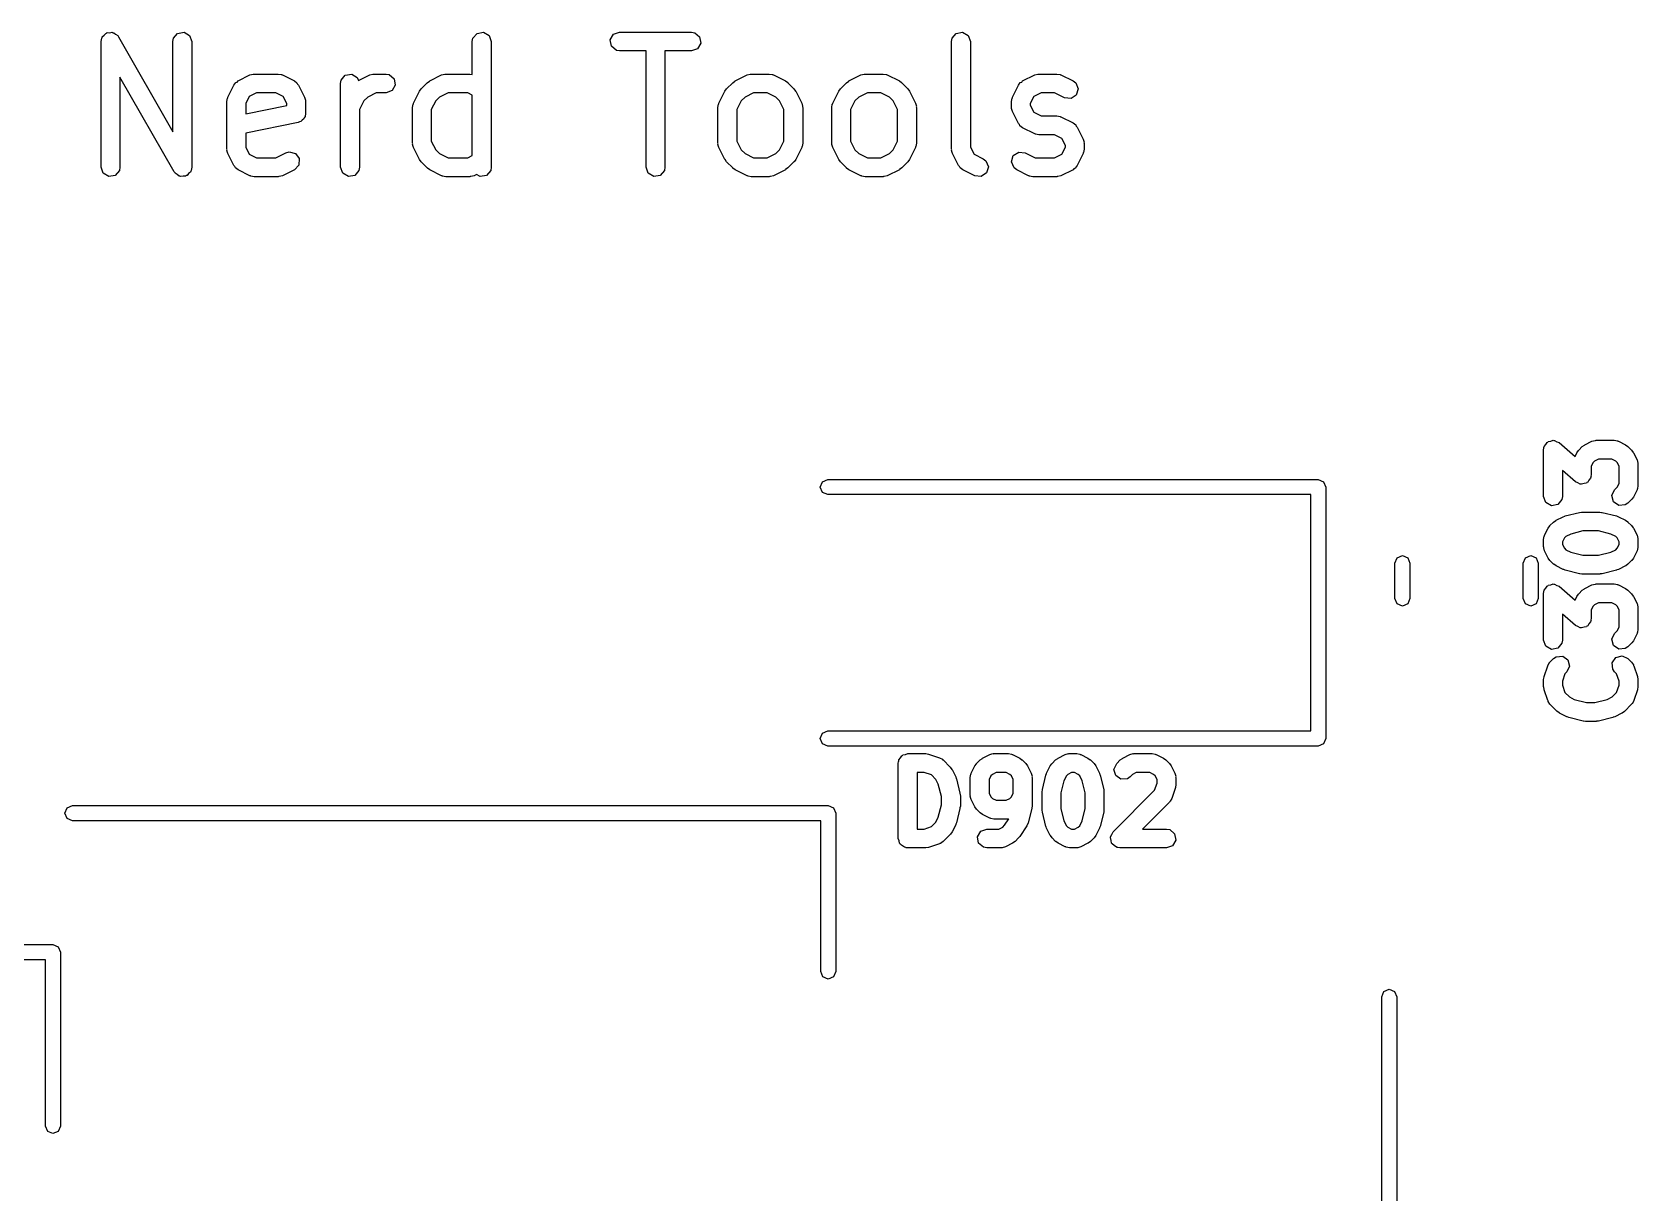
# Model space of a CAD drawing. Extents: x 93.8 to 150, y -109.9 to -90.1.
# Drawn here: x 113.69 to 126.46, y -99.61 to -90.38 of the extents above; entities that cross this region are included whole.
import ezdxf

# ---------------------------------------------------------------- set-up
doc = ezdxf.new("R2010")
doc.units = 0
doc.layers.add('BLACK', color=7, linetype='CONTINUOUS')

msp = doc.modelspace()

# ---------------------------------------------------------------- linework, layer by layer
at = {"layer": 'BLACK', "linetype": 'CONTINUOUS'}
for p, q in [((114.263, -90.4022), (114.276, -90.3874)), ((114.276, -90.3874), (114.282, -90.3862)), ((114.282, -90.3862), (114.288, -90.3818)), ((114.288, -90.3818), (114.307, -90.3819)), ((114.307, -90.3819), (114.326, -90.3785)), ((114.326, -90.3785), (114.332, -90.382)), ((114.332, -90.382), (114.339, -90.382)), ((114.339, -90.382), (114.354, -90.3945)), ((114.814, -90.4267), (114.847, -90.3874)), ((114.847, -90.3874), (114.898, -90.3785)), ((114.898, -90.3785), (114.942, -90.4042)), ((117.195, -90.4267), (117.228, -90.3874)), ((117.228, -90.3874), (117.278, -90.3785)), ((117.278, -90.3785), (117.323, -90.4042)), ((118.313, -90.3949), (118.361, -90.3774)), ((118.361, -90.3774), (118.932, -90.3774)), ((118.932, -90.3774), (118.958, -90.3819)), ((118.958, -90.3819), (118.997, -90.4149)), ((121.005, -90.4267), (121.037, -90.3874)), ((121.037, -90.3874), (121.088, -90.3785)), ((121.088, -90.3785), (121.132, -90.4042)), ((114.238, -90.4524), (114.243, -90.4267)), ((114.238, -91.4524), (114.238, -90.4524)), ((114.243, -90.4267), (114.247, -90.4214)), ((114.247, -90.4214), (114.248, -90.4146)), ((114.248, -90.4146), (114.263, -90.4022)), ((114.354, -90.3945), (114.371, -90.4042)), ((114.371, -90.4042), (114.373, -90.4107)), ((114.373, -90.4107), (114.378, -90.4152)), ((114.378, -90.4152), (114.81, -91.17)), ((114.81, -90.4524), (114.814, -90.4267)), ((114.81, -91.17), (114.81, -90.4524)), ((114.942, -90.4042), (114.96, -90.4524)), ((114.96, -90.4524), (114.96, -91.4524)), ((117.19, -90.4524), (117.195, -90.4267)), ((117.19, -90.7143), (117.19, -90.4524)), ((117.323, -90.4042), (117.34, -90.4524)), ((117.34, -90.4524), (117.34, -91.4524)), ((118.287, -90.4394), (118.313, -90.3949)), ((118.296, -90.4899), (118.287, -90.4394)), ((118.335, -90.5229), (118.296, -90.4899)), ((118.98, -90.5098), (118.932, -90.5274)), ((119.006, -90.4654), (118.98, -90.5098)), ((118.997, -90.4149), (119.006, -90.4654)), ((121, -90.4524), (121.005, -90.4267)), ((121, -91.3095), (121, -90.4524)), ((121.132, -90.4042), (121.15, -90.4524)), ((121.15, -90.4524), (121.15, -91.2918)), ((118.361, -90.5274), (118.335, -90.5229)), ((118.571, -90.5274), (118.361, -90.5274)), ((118.571, -91.4524), (118.571, -90.5274)), ((118.932, -90.5274), (118.721, -90.5274)), ((118.721, -90.5274), (118.721, -91.4524)), ((114.819, -91.4896), (114.388, -90.7348)), ((114.388, -90.7348), (114.388, -91.4524)), ((115.319, -90.7744), (115.327, -90.7663)), ((115.327, -90.7663), (115.422, -90.7186)), ((115.422, -90.7186), (115.447, -90.7112)), ((115.447, -90.7112), (115.452, -90.7122)), ((115.452, -90.7122), (115.456, -90.7107)), ((115.456, -90.7107), (115.646, -90.7107)), ((115.646, -90.7107), (115.672, -90.7152)), ((115.672, -90.7152), (115.676, -90.7181)), ((115.676, -90.7181), (115.68, -90.7186)), ((115.68, -90.7186), (115.775, -90.7663)), ((115.775, -90.7663), (115.796, -90.7818)), ((116.143, -90.7857), (116.147, -90.7601)), ((116.147, -90.7601), (116.18, -90.7208)), ((116.18, -90.7208), (116.231, -90.7119)), ((116.231, -90.7119), (116.275, -90.7375)), ((116.275, -90.7375), (116.285, -90.7636)), ((116.285, -90.7636), (116.375, -90.7186)), ((116.375, -90.7186), (116.4, -90.7112)), ((116.4, -90.7112), (116.404, -90.7122)), ((116.404, -90.7122), (116.408, -90.7107)), ((116.408, -90.7107), (116.504, -90.7107)), ((116.504, -90.7107), (116.529, -90.7152)), ((116.529, -90.7152), (116.569, -90.7482)), ((116.569, -90.7482), (116.577, -90.7987)), ((116.831, -90.7803), (116.85, -90.7674)), ((116.85, -90.7674), (116.851, -90.7663)), ((116.851, -90.7663), (116.946, -90.7186)), ((116.946, -90.7186), (116.971, -90.7112)), ((116.971, -90.7112), (116.976, -90.7122)), ((116.976, -90.7122), (116.98, -90.7107)), ((116.98, -90.7107), (117.17, -90.7107)), ((117.17, -90.7107), (117.19, -90.7143)), ((119.26, -90.7803), (119.278, -90.7674)), ((119.278, -90.7674), (119.28, -90.7663)), ((119.28, -90.7663), (119.375, -90.7186)), ((119.375, -90.7186), (119.4, -90.7112)), ((119.4, -90.7112), (119.404, -90.7122)), ((119.404, -90.7122), (119.408, -90.7107)), ((119.408, -90.7107), (119.551, -90.7107)), ((119.551, -90.7107), (119.577, -90.7152)), ((119.577, -90.7152), (119.58, -90.7181)), ((119.58, -90.7181), (119.585, -90.7186)), ((119.585, -90.7186), (119.68, -90.7663)), ((119.68, -90.7663), (119.698, -90.7796)), ((120.165, -90.7803), (120.183, -90.7674)), ((120.183, -90.7674), (120.184, -90.7663)), ((120.184, -90.7663), (120.28, -90.7186)), ((120.28, -90.7186), (120.305, -90.7112)), ((120.305, -90.7112), (120.309, -90.7122)), ((120.309, -90.7122), (120.313, -90.7107)), ((120.313, -90.7107), (120.456, -90.7107)), ((120.456, -90.7107), (120.482, -90.7152)), ((120.482, -90.7152), (120.485, -90.7181)), ((120.485, -90.7181), (120.489, -90.7186)), ((120.489, -90.7186), (120.585, -90.7663)), ((120.585, -90.7663), (120.603, -90.7796)), ((121.558, -90.7744), (121.565, -90.7663)), ((121.565, -90.7663), (121.661, -90.7186)), ((121.661, -90.7186), (121.685, -90.7112)), ((121.685, -90.7112), (121.69, -90.7122)), ((121.69, -90.7122), (121.694, -90.7107)), ((121.694, -90.7107), (121.837, -90.7107)), ((121.837, -90.7107), (121.863, -90.7152)), ((121.863, -90.7152), (121.866, -90.7181)), ((121.866, -90.7181), (121.87, -90.7186)), ((121.87, -90.7186), (121.966, -90.7663)), ((121.966, -90.7663), (121.987, -90.7818)), ((115.243, -90.9029), (115.245, -90.8995)), ((115.245, -90.8995), (115.246, -90.895)), ((115.246, -90.895), (115.294, -90.7998)), ((115.294, -90.7998), (115.309, -90.7789)), ((115.309, -90.7789), (115.319, -90.7744)), ((115.417, -90.8892), (115.388, -90.9463)), ((115.474, -90.8607), (115.417, -90.8892)), ((115.629, -90.8607), (115.474, -90.8607)), ((115.686, -90.8892), (115.629, -90.8607)), ((115.714, -90.9463), (115.686, -90.8892)), ((115.796, -90.7818), (115.801, -90.7921)), ((115.801, -90.7921), (115.809, -90.7998)), ((115.809, -90.7998), (115.856, -90.895)), ((115.856, -90.895), (115.864, -90.92)), ((116.143, -91.4524), (116.143, -90.7857)), ((116.358, -90.895), (116.327, -90.9254)), ((116.426, -90.8607), (116.358, -90.895)), ((116.504, -90.8607), (116.426, -90.8607)), ((116.552, -90.8432), (116.504, -90.8607)), ((116.577, -90.7987), (116.552, -90.8432)), ((116.722, -90.9426), (116.77, -90.8474)), ((116.77, -90.8474), (116.783, -90.8294)), ((116.783, -90.8294), (116.784, -90.8279)), ((116.784, -90.8279), (116.831, -90.7803)), ((116.929, -90.895), (116.899, -90.9254)), ((116.997, -90.8607), (116.929, -90.895)), ((117.153, -90.8607), (116.997, -90.8607)), ((117.19, -90.8797), (117.153, -90.8607)), ((117.19, -91.3584), (117.19, -90.8797)), ((119.151, -90.9426), (119.198, -90.8474)), ((119.198, -90.8474), (119.212, -90.8294)), ((119.212, -90.8279), (119.26, -90.7803)), ((119.212, -90.8294), (119.212, -90.8279)), ((119.358, -90.895), (119.327, -90.9254)), ((119.426, -90.8607), (119.358, -90.895)), ((119.533, -90.8607), (119.426, -90.8607)), ((119.602, -90.895), (119.533, -90.8607)), ((119.632, -90.9254), (119.602, -90.895)), ((119.698, -90.7796), (119.699, -90.7803)), ((119.699, -90.7803), (119.747, -90.8279)), ((119.747, -90.8279), (119.76, -90.8463)), ((119.76, -90.8463), (119.761, -90.8474)), ((119.761, -90.8474), (119.809, -90.9426)), ((120.056, -90.9426), (120.103, -90.8474)), ((120.103, -90.8474), (120.117, -90.8294)), ((120.117, -90.8279), (120.165, -90.7803)), ((120.117, -90.8294), (120.117, -90.8279)), ((120.262, -90.895), (120.232, -90.9254)), ((120.331, -90.8607), (120.262, -90.895)), ((120.438, -90.8607), (120.331, -90.8607)), ((120.507, -90.895), (120.438, -90.8607)), ((120.537, -90.9254), (120.507, -90.895)), ((120.603, -90.7796), (120.604, -90.7803)), ((120.604, -90.7803), (120.652, -90.8279)), ((120.652, -90.8279), (120.665, -90.8463)), ((120.665, -90.8463), (120.666, -90.8474)), ((120.666, -90.8474), (120.714, -90.9426)), ((121.481, -90.9029), (121.484, -90.8995)), ((121.484, -90.895), (121.532, -90.7998)), ((121.484, -90.8995), (121.484, -90.895)), ((121.532, -90.7998), (121.547, -90.7789)), ((121.547, -90.7789), (121.558, -90.7744)), ((121.655, -90.8892), (121.626, -90.9463)), ((121.712, -90.8607), (121.655, -90.8892)), ((121.819, -90.8607), (121.712, -90.8607)), ((121.899, -90.9004), (121.819, -90.8607)), ((121.95, -90.9063), (121.899, -90.9004)), ((121.992, -90.878), (121.95, -90.9063)), ((121.987, -90.7818), (122.007, -90.8288)), ((122.007, -90.8288), (121.992, -90.878)), ((115.238, -90.9286), (115.243, -90.9029)), ((115.238, -91.3095), (115.238, -90.9286)), ((115.388, -90.9463), (115.388, -91.0276)), ((115.388, -91.0276), (115.714, -90.9623)), ((115.714, -90.9623), (115.714, -90.9463)), ((115.864, -91.0238), (115.86, -91.0495)), ((115.864, -90.92), (115.863, -90.9244)), ((115.863, -90.9244), (115.864, -90.9286)), ((115.864, -90.9286), (115.864, -91.0238)), ((116.327, -90.9254), (116.293, -90.9939)), ((116.293, -90.9939), (116.293, -91.4524)), ((116.714, -90.9762), (116.719, -90.9505)), ((116.714, -91.2619), (116.714, -90.9762)), ((116.719, -90.9505), (116.722, -90.9471)), ((116.722, -90.9471), (116.722, -90.9426)), ((116.899, -90.9254), (116.864, -90.9939)), ((116.864, -90.9939), (116.864, -91.2442)), ((119.143, -90.9762), (119.147, -90.9505)), ((119.143, -91.2619), (119.143, -90.9762)), ((119.147, -90.9505), (119.15, -90.9471)), ((119.15, -90.9471), (119.151, -90.9426)), ((119.327, -90.9254), (119.293, -90.9939)), ((119.293, -90.9939), (119.293, -91.2442)), ((119.667, -90.9939), (119.632, -90.9254)), ((119.667, -91.2442), (119.667, -90.9939)), ((119.809, -90.9426), (119.816, -90.9676)), ((119.816, -90.9676), (119.815, -90.972)), ((119.815, -90.972), (119.817, -90.9762)), ((119.817, -90.9762), (119.817, -91.2619)), ((120.048, -90.9762), (120.052, -90.9505)), ((120.048, -91.2619), (120.048, -90.9762)), ((120.052, -90.9505), (120.055, -90.9471)), ((120.055, -90.9471), (120.056, -90.9426)), ((120.232, -90.9254), (120.198, -90.9939)), ((120.198, -90.9939), (120.198, -91.2442)), ((120.571, -90.9939), (120.537, -90.9254)), ((120.571, -91.2442), (120.571, -90.9939)), ((120.714, -90.9426), (120.721, -90.9676)), ((120.721, -90.9676), (120.72, -90.972)), ((120.72, -90.972), (120.721, -90.9762)), ((120.721, -90.9762), (120.721, -91.2619)), ((121.476, -90.9286), (121.481, -90.9029)), ((121.476, -90.9762), (121.476, -90.9286)), ((121.478, -90.9804), (121.476, -90.9762)), ((121.477, -90.9848), (121.478, -90.9804)), ((121.484, -91.0097), (121.477, -90.9848)), ((121.532, -91.105), (121.484, -91.0097)), ((121.626, -90.9463), (121.626, -90.9585)), ((121.626, -90.9585), (121.655, -91.0155)), ((121.655, -91.0155), (121.712, -91.044)), ((115.804, -91.0974), (115.388, -91.1805)), ((115.815, -91.0909), (115.804, -91.0974)), ((115.827, -91.0888), (115.815, -91.0909)), ((115.836, -91.078), (115.827, -91.0888)), ((115.848, -91.0707), (115.836, -91.078)), ((115.852, -91.059), (115.848, -91.0707)), ((115.86, -91.0495), (115.852, -91.059)), ((121.54, -91.1127), (121.532, -91.105)), ((121.544, -91.123), (121.54, -91.1127)), ((121.565, -91.1385), (121.544, -91.123)), ((121.661, -91.1861), (121.565, -91.1385)), ((121.712, -91.044), (121.837, -91.044)), ((121.837, -91.044), (121.863, -91.0486)), ((121.863, -91.0486), (121.866, -91.0515)), ((121.866, -91.0515), (121.87, -91.052)), ((121.87, -91.052), (121.966, -91.0996)), ((121.966, -91.0996), (121.987, -91.1151)), ((121.987, -91.1151), (121.991, -91.1254)), ((121.991, -91.1254), (121.999, -91.1331)), ((121.999, -91.1331), (122.047, -91.2284)), ((115.388, -91.1805), (115.388, -91.2918)), ((116.716, -91.2661), (116.714, -91.2619)), ((116.715, -91.2705), (116.716, -91.2661)), ((116.722, -91.2954), (116.715, -91.2705)), ((116.864, -91.2442), (116.899, -91.3127)), ((119.144, -91.2661), (119.143, -91.2619)), ((119.143, -91.2705), (119.144, -91.2661)), ((119.151, -91.2954), (119.143, -91.2705)), ((119.293, -91.2442), (119.327, -91.3127)), ((119.632, -91.3127), (119.667, -91.2442)), ((119.817, -91.2619), (119.812, -91.2876)), ((120.049, -91.2661), (120.048, -91.2619)), ((120.048, -91.2705), (120.049, -91.2661)), ((120.056, -91.2954), (120.048, -91.2705)), ((120.198, -91.2442), (120.232, -91.3127)), ((120.537, -91.3127), (120.571, -91.2442)), ((120.721, -91.2619), (120.717, -91.2876)), ((121.665, -91.1866), (121.661, -91.1861)), ((121.668, -91.1895), (121.665, -91.1866)), ((121.694, -91.194), (121.668, -91.1895)), ((121.819, -91.194), (121.694, -91.194)), ((121.876, -91.2226), (121.819, -91.194)), ((121.905, -91.2796), (121.876, -91.2226)), ((121.905, -91.2918), (121.905, -91.2796)), ((122.047, -91.2284), (122.054, -91.2533)), ((122.054, -91.2533), (122.053, -91.2577)), ((122.053, -91.2577), (122.055, -91.2619)), ((122.055, -91.2619), (122.055, -91.3095)), ((115.24, -91.3137), (115.238, -91.3095)), ((115.239, -91.3181), (115.24, -91.3137)), ((115.246, -91.3431), (115.239, -91.3181)), ((115.294, -91.4383), (115.246, -91.3431)), ((115.388, -91.2918), (115.417, -91.3489)), ((115.417, -91.3489), (115.474, -91.3774)), ((115.474, -91.3774), (115.629, -91.3774)), ((115.629, -91.3774), (115.708, -91.3377)), ((115.708, -91.3377), (115.733, -91.3303)), ((115.733, -91.3303), (115.783, -91.3422)), ((115.783, -91.3422), (115.814, -91.3834)), ((115.814, -91.3834), (115.81, -91.4346)), ((116.77, -91.3907), (116.722, -91.2954)), ((116.771, -91.3918), (116.77, -91.3907)), ((116.784, -91.4102), (116.771, -91.3918)), ((116.831, -91.4578), (116.784, -91.4102)), ((116.899, -91.3127), (116.929, -91.3431)), ((116.929, -91.3431), (116.997, -91.3774)), ((116.997, -91.3774), (117.153, -91.3774)), ((117.153, -91.3774), (117.19, -91.3584)), ((119.198, -91.3907), (119.151, -91.2954)), ((119.2, -91.3918), (119.198, -91.3907)), ((119.212, -91.4102), (119.2, -91.3918)), ((119.26, -91.4578), (119.212, -91.4102)), ((119.327, -91.3127), (119.358, -91.3431)), ((119.358, -91.3431), (119.426, -91.3774)), ((119.426, -91.3774), (119.533, -91.3774)), ((119.533, -91.3774), (119.602, -91.3431)), ((119.602, -91.3431), (119.632, -91.3127)), ((119.747, -91.4102), (119.699, -91.4578)), ((119.748, -91.4087), (119.747, -91.4102)), ((119.761, -91.3907), (119.748, -91.4087)), ((119.809, -91.2954), (119.761, -91.3907)), ((119.812, -91.2876), (119.809, -91.291)), ((119.809, -91.291), (119.809, -91.2954)), ((120.103, -91.3907), (120.056, -91.2954)), ((120.104, -91.3918), (120.103, -91.3907)), ((120.117, -91.4102), (120.104, -91.3918)), ((120.165, -91.4578), (120.117, -91.4102)), ((120.232, -91.3127), (120.262, -91.3431)), ((120.262, -91.3431), (120.331, -91.3774)), ((120.331, -91.3774), (120.438, -91.3774)), ((120.438, -91.3774), (120.507, -91.3431)), ((120.507, -91.3431), (120.537, -91.3127)), ((120.652, -91.4102), (120.604, -91.4578)), ((120.653, -91.4087), (120.652, -91.4102)), ((120.666, -91.3907), (120.653, -91.4087)), ((120.714, -91.2954), (120.666, -91.3907)), ((120.717, -91.2876), (120.714, -91.291)), ((120.714, -91.291), (120.714, -91.2954)), ((121.002, -91.3137), (121, -91.3095)), ((121, -91.3181), (121.002, -91.3137)), ((121.008, -91.3431), (121, -91.3181)), ((121.056, -91.4383), (121.008, -91.3431)), ((121.15, -91.2918), (121.179, -91.3489)), ((121.179, -91.3489), (121.251, -91.3853)), ((121.251, -91.3853), (121.272, -91.4008)), ((121.272, -91.4008), (121.293, -91.4479)), ((121.476, -91.4093), (121.491, -91.3601)), ((121.497, -91.4563), (121.476, -91.4093)), ((121.491, -91.3601), (121.534, -91.3318)), ((121.534, -91.3318), (121.585, -91.3377)), ((121.585, -91.3377), (121.664, -91.3774)), ((121.664, -91.3774), (121.819, -91.3774)), ((121.819, -91.3774), (121.876, -91.3489)), ((121.876, -91.3489), (121.905, -91.2918)), ((122.047, -91.3431), (121.999, -91.4383)), ((122.05, -91.3352), (122.047, -91.3386)), ((122.047, -91.3386), (122.047, -91.3431)), ((122.055, -91.3095), (122.05, -91.3352)), ((114.256, -91.5006), (114.238, -91.4524)), ((114.3, -91.5262), (114.256, -91.5006)), ((114.351, -91.5173), (114.3, -91.5262)), ((114.384, -91.478), (114.351, -91.5173)), ((114.388, -91.4524), (114.384, -91.478)), ((114.825, -91.4941), (114.819, -91.4896)), ((114.827, -91.5006), (114.825, -91.4941)), ((114.844, -91.5103), (114.827, -91.5006)), ((114.859, -91.5227), (114.844, -91.5103)), ((114.865, -91.5228), (114.859, -91.5227)), ((114.871, -91.5262), (114.865, -91.5228)), ((114.891, -91.5229), (114.871, -91.5262)), ((114.91, -91.523), (114.891, -91.5229)), ((114.915, -91.5185), (114.91, -91.523)), ((114.922, -91.5173), (114.915, -91.5185)), ((114.934, -91.5025), (114.922, -91.5173)), ((114.949, -91.4902), (114.934, -91.5025)), ((114.951, -91.4833), (114.949, -91.4902)), ((114.955, -91.478), (114.951, -91.4833)), ((114.96, -91.4524), (114.955, -91.478)), ((115.302, -91.446), (115.294, -91.4383)), ((115.306, -91.4563), (115.302, -91.446)), ((115.327, -91.4718), (115.306, -91.4563)), ((115.422, -91.5195), (115.327, -91.4718)), ((115.427, -91.52), (115.422, -91.5195)), ((115.43, -91.5229), (115.427, -91.52)), ((115.456, -91.5274), (115.43, -91.5229)), ((115.646, -91.5274), (115.456, -91.5274)), ((115.651, -91.5258), (115.646, -91.5274)), ((115.655, -91.5269), (115.651, -91.5258)), ((115.68, -91.5195), (115.655, -91.5269)), ((115.775, -91.4718), (115.68, -91.5195)), ((115.81, -91.4346), (115.775, -91.4718)), ((116.16, -91.5006), (116.143, -91.4524)), ((116.205, -91.5262), (116.16, -91.5006)), ((116.255, -91.5173), (116.205, -91.5262)), ((116.288, -91.478), (116.255, -91.5173)), ((116.293, -91.4524), (116.288, -91.478)), ((116.833, -91.4585), (116.831, -91.4578)), ((116.851, -91.4718), (116.833, -91.4585)), ((116.946, -91.5195), (116.851, -91.4718)), ((116.951, -91.52), (116.946, -91.5195)), ((116.954, -91.5229), (116.951, -91.52)), ((116.98, -91.5274), (116.954, -91.5229)), ((117.17, -91.5274), (116.98, -91.5274)), ((117.174, -91.5258), (117.17, -91.5274)), ((117.179, -91.5269), (117.174, -91.5258)), ((117.204, -91.5195), (117.179, -91.5269)), ((117.224, -91.5096), (117.204, -91.5195)), ((117.252, -91.5262), (117.224, -91.5096)), ((117.303, -91.5173), (117.252, -91.5262)), ((117.336, -91.478), (117.303, -91.5173)), ((117.34, -91.4524), (117.336, -91.478)), ((118.589, -91.5006), (118.571, -91.4524)), ((118.633, -91.5262), (118.589, -91.5006)), ((118.684, -91.5173), (118.633, -91.5262)), ((118.717, -91.478), (118.684, -91.5173)), ((118.721, -91.4524), (118.717, -91.478)), ((119.262, -91.4585), (119.26, -91.4578)), ((119.28, -91.4718), (119.262, -91.4585)), ((119.375, -91.5195), (119.28, -91.4718)), ((119.379, -91.52), (119.375, -91.5195)), ((119.383, -91.5229), (119.379, -91.52)), ((119.408, -91.5274), (119.383, -91.5229)), ((119.551, -91.5274), (119.408, -91.5274)), ((119.555, -91.5258), (119.551, -91.5274)), ((119.56, -91.5269), (119.555, -91.5258)), ((119.585, -91.5195), (119.56, -91.5269)), ((119.68, -91.4718), (119.585, -91.5195)), ((119.681, -91.4707), (119.68, -91.4718)), ((119.699, -91.4578), (119.681, -91.4707)), ((120.166, -91.4585), (120.165, -91.4578)), ((120.184, -91.4718), (120.166, -91.4585)), ((120.28, -91.5195), (120.184, -91.4718)), ((120.284, -91.52), (120.28, -91.5195)), ((120.287, -91.5229), (120.284, -91.52)), ((120.313, -91.5274), (120.287, -91.5229)), ((120.456, -91.5274), (120.313, -91.5274)), ((120.46, -91.5258), (120.456, -91.5274)), ((120.465, -91.5269), (120.46, -91.5258)), ((120.489, -91.5195), (120.465, -91.5269)), ((120.585, -91.4718), (120.489, -91.5195)), ((120.586, -91.4707), (120.585, -91.4718)), ((120.604, -91.4578), (120.586, -91.4707)), ((121.064, -91.446), (121.056, -91.4383)), ((121.068, -91.4563), (121.064, -91.446)), ((121.089, -91.4718), (121.068, -91.4563)), ((121.184, -91.5195), (121.089, -91.4718)), ((121.235, -91.5253), (121.184, -91.5195)), ((121.278, -91.4971), (121.235, -91.5253)), ((121.293, -91.4479), (121.278, -91.4971)), ((121.518, -91.4718), (121.497, -91.4563)), ((121.613, -91.5195), (121.518, -91.4718)), ((121.617, -91.52), (121.613, -91.5195)), ((121.621, -91.5229), (121.617, -91.52)), ((121.646, -91.5274), (121.621, -91.5229)), ((121.837, -91.5274), (121.646, -91.5274)), ((121.841, -91.5258), (121.837, -91.5274)), ((121.845, -91.5269), (121.841, -91.5258)), ((121.87, -91.5195), (121.845, -91.5269)), ((121.966, -91.4718), (121.87, -91.5195)), ((121.973, -91.4637), (121.966, -91.4718)), ((121.984, -91.4592), (121.973, -91.4637)), ((121.999, -91.4383), (121.984, -91.4592)), ((125.707, -93.6991), (125.709, -93.688)), ((125.707, -94.0706), (125.707, -93.6991)), ((125.709, -93.6846), (125.71, -93.6819)), ((125.709, -93.688), (125.709, -93.6846)), ((125.71, -93.6819), (125.712, -93.6735)), ((125.712, -93.6735), (125.725, -93.658)), ((125.725, -93.658), (125.735, -93.6407)), ((125.735, -93.6407), (125.741, -93.6388)), ((125.741, -93.6388), (125.745, -93.6342)), ((125.745, -93.6342), (125.765, -93.6307)), ((125.765, -93.6307), (125.784, -93.6242)), ((125.784, -93.6242), (125.79, -93.6263)), ((125.79, -93.6263), (125.795, -93.6253)), ((125.795, -93.6253), (125.813, -93.6354)), ((125.813, -93.6354), (125.832, -93.6427)), ((125.832, -93.6427), (125.958, -93.7527)), ((125.972, -93.7227), (125.986, -93.7047)), ((125.986, -93.7047), (125.987, -93.7033)), ((125.987, -93.7033), (126.015, -93.6747)), ((126.015, -93.6747), (126.033, -93.6618)), ((126.033, -93.6618), (126.035, -93.6606)), ((126.035, -93.6606), (126.092, -93.6321)), ((126.092, -93.6321), (126.117, -93.6246)), ((126.117, -93.6246), (126.121, -93.6257)), ((126.121, -93.6257), (126.125, -93.6241)), ((126.125, -93.6241), (126.268, -93.6241)), ((126.268, -93.6241), (126.294, -93.6287)), ((126.294, -93.6287), (126.297, -93.6315)), ((126.297, -93.6315), (126.302, -93.6321)), ((126.302, -93.6321), (126.359, -93.6606)), ((126.359, -93.6606), (126.377, -93.674)), ((126.377, -93.674), (126.378, -93.6747)), ((126.378, -93.6747), (126.407, -93.7033)), ((126.407, -93.7033), (126.42, -93.7216)), ((125.958, -93.7527), (125.972, -93.7227)), ((126.101, -93.8007), (126.086, -93.8311)), ((126.086, -93.8311), (126.086, -93.8991)), ((126.113, -93.7894), (126.101, -93.8007)), ((126.143, -93.7741), (126.113, -93.7894)), ((126.25, -93.7741), (126.143, -93.7741)), ((126.281, -93.7894), (126.25, -93.7741)), ((126.292, -93.8007), (126.281, -93.7894)), ((126.307, -93.8311), (126.292, -93.8007)), ((126.307, -93.9672), (126.307, -93.8311)), ((126.42, -93.7216), (126.421, -93.7227)), ((126.421, -93.7227), (126.45, -93.7799)), ((126.45, -93.7799), (126.457, -93.8049)), ((126.457, -93.8049), (126.456, -93.8092)), ((126.456, -93.8092), (126.457, -93.8134)), ((126.457, -93.8134), (126.457, -93.9849)), ((119.956, -93.996), (119.974, -93.9536)), ((119.974, -93.9536), (120.016, -93.936)), ((120.016, -93.936), (123.916, -93.936)), ((123.916, -93.936), (123.958, -93.9536)), ((123.958, -93.9536), (123.976, -93.996)), ((125.962, -93.9556), (125.857, -93.8644)), ((125.857, -93.8644), (125.857, -94.0706)), ((125.98, -93.9629), (125.962, -93.9556)), ((125.998, -93.973), (125.98, -93.9629)), ((126.048, -93.9641), (126.029, -93.9676)), ((126.052, -93.9595), (126.048, -93.9641)), ((126.058, -93.9576), (126.052, -93.9595)), ((126.068, -93.9403), (126.058, -93.9576)), ((126.081, -93.9248), (126.068, -93.9403)), ((126.083, -93.9164), (126.081, -93.9248)), ((126.085, -93.9137), (126.083, -93.9164)), ((126.086, -93.8991), (126.084, -93.9102)), ((126.084, -93.9102), (126.085, -93.9137)), ((119.974, -94.0384), (119.956, -93.996)), ((120.016, -94.056), (119.974, -94.0384)), ((123.856, -94.056), (120.016, -94.056)), ((123.856, -95.936), (123.856, -94.056)), ((123.976, -93.996), (123.976, -95.996)), ((125.725, -94.1188), (125.707, -94.0706)), ((125.857, -94.0706), (125.853, -94.0962)), ((126.004, -93.972), (125.998, -93.973)), ((126.009, -93.9741), (126.004, -93.972)), ((126.029, -93.9676), (126.009, -93.9741)), ((126.251, -94.064), (126.272, -94.0175)), ((126.264, -94.1136), (126.251, -94.064)), ((126.272, -94.0175), (126.292, -93.9976)), ((126.292, -93.9976), (126.307, -93.9672)), ((126.421, -94.0755), (126.408, -94.0936)), ((126.45, -94.0184), (126.421, -94.0755)), ((126.453, -94.0105), (126.45, -94.0139)), ((126.45, -94.0139), (126.45, -94.0184)), ((126.457, -93.9849), (126.453, -94.0105)), ((125.769, -94.1444), (125.725, -94.1188)), ((125.82, -94.1355), (125.769, -94.1444)), ((125.853, -94.0962), (125.82, -94.1355)), ((125.879, -94.2264), (125.993, -94.1978)), ((125.993, -94.1978), (126.008, -94.1968)), ((126.008, -94.1968), (126.011, -94.1956)), ((126.011, -94.1956), (126.154, -94.1956)), ((126.154, -94.1956), (126.169, -94.1982)), ((126.169, -94.1982), (126.172, -94.1978)), ((126.172, -94.1978), (126.286, -94.2264)), ((126.306, -94.143), (126.264, -94.1136)), ((126.357, -94.1385), (126.306, -94.143)), ((126.378, -94.1236), (126.357, -94.1385)), ((126.407, -94.095), (126.378, -94.1236)), ((126.408, -94.0936), (126.407, -94.095)), ((125.715, -94.3799), (125.744, -94.3227)), ((125.744, -94.3227), (125.757, -94.3047)), ((125.757, -94.3047), (125.758, -94.3033)), ((125.758, -94.3033), (125.787, -94.2747)), ((125.787, -94.2747), (125.805, -94.2618)), ((125.805, -94.2618), (125.806, -94.2606)), ((125.806, -94.2606), (125.863, -94.2321)), ((125.863, -94.2321), (125.876, -94.2284)), ((125.876, -94.2284), (125.879, -94.2264)), ((126.02, -94.3456), (125.923, -94.3699)), ((126.145, -94.3456), (126.02, -94.3456)), ((126.242, -94.3699), (126.145, -94.3456)), ((126.286, -94.2264), (126.298, -94.2317)), ((126.298, -94.2317), (126.302, -94.2321)), ((126.302, -94.2321), (126.359, -94.2606)), ((126.359, -94.2606), (126.377, -94.274)), ((126.377, -94.274), (126.378, -94.2747)), ((126.378, -94.2747), (126.407, -94.3033)), ((126.407, -94.3033), (126.42, -94.3216)), ((126.42, -94.3216), (126.421, -94.3227)), ((126.421, -94.3227), (126.45, -94.3799)), ((125.707, -94.4134), (125.712, -94.3878)), ((125.707, -94.4706), (125.707, -94.4134)), ((125.709, -94.4748), (125.707, -94.4706)), ((125.708, -94.4791), (125.709, -94.4748)), ((125.712, -94.3878), (125.715, -94.3843)), ((125.715, -94.3843), (125.715, -94.3799)), ((125.873, -94.4007), (125.857, -94.4311)), ((125.857, -94.4311), (125.857, -94.4529)), ((125.857, -94.4529), (125.873, -94.4833)), ((125.884, -94.3894), (125.873, -94.4007)), ((125.923, -94.3699), (125.884, -94.3894)), ((126.281, -94.3894), (126.242, -94.3699)), ((126.292, -94.4007), (126.281, -94.3894)), ((126.307, -94.4311), (126.292, -94.4007)), ((126.292, -94.4833), (126.307, -94.4529)), ((126.307, -94.4529), (126.307, -94.4311)), ((126.45, -94.3799), (126.457, -94.4049)), ((126.457, -94.4706), (126.453, -94.4962)), ((126.457, -94.4049), (126.456, -94.4092)), ((126.456, -94.4092), (126.457, -94.4134)), ((126.457, -94.4134), (126.457, -94.4706)), ((124.525, -94.6014), (124.543, -94.559)), ((124.525, -94.8826), (124.525, -94.6014)), ((124.543, -94.559), (124.585, -94.5414)), ((124.585, -94.5414), (124.627, -94.559)), ((124.627, -94.559), (124.645, -94.6014)), ((124.645, -94.6014), (124.645, -94.8826)), ((125.545, -94.6014), (125.563, -94.559)), ((125.545, -94.8826), (125.545, -94.6014)), ((125.563, -94.559), (125.605, -94.5414)), ((125.605, -94.5414), (125.647, -94.559)), ((125.647, -94.559), (125.665, -94.6014)), ((125.665, -94.6014), (125.665, -94.8826)), ((125.715, -94.5041), (125.708, -94.4791)), ((125.744, -94.5613), (125.715, -94.5041)), ((125.745, -94.5624), (125.744, -94.5613)), ((125.758, -94.5807), (125.745, -94.5624)), ((125.787, -94.6093), (125.758, -94.5807)), ((125.873, -94.4833), (125.884, -94.4946)), ((125.884, -94.4946), (125.923, -94.5141)), ((125.923, -94.5141), (126.02, -94.5384)), ((126.02, -94.5384), (126.145, -94.5384)), ((126.145, -94.5384), (126.242, -94.5141)), ((126.242, -94.5141), (126.281, -94.4946)), ((126.281, -94.4946), (126.292, -94.4833)), ((126.407, -94.5807), (126.378, -94.6093)), ((126.408, -94.5793), (126.407, -94.5807)), ((126.421, -94.5613), (126.408, -94.5793)), ((126.45, -94.5041), (126.421, -94.5613)), ((126.453, -94.4962), (126.45, -94.4997)), ((126.45, -94.4997), (126.45, -94.5041)), ((125.788, -94.61), (125.787, -94.6093)), ((125.806, -94.6234), (125.788, -94.61)), ((125.863, -94.6519), (125.806, -94.6234)), ((125.867, -94.6523), (125.863, -94.6519)), ((125.879, -94.6576), (125.867, -94.6523)), ((125.993, -94.6862), (125.879, -94.6576)), ((125.996, -94.6858), (125.993, -94.6862)), ((126.011, -94.6884), (125.996, -94.6858)), ((126.154, -94.6884), (126.011, -94.6884)), ((126.157, -94.6872), (126.154, -94.6884)), ((126.172, -94.6862), (126.157, -94.6872)), ((126.286, -94.6576), (126.172, -94.6862)), ((126.289, -94.6556), (126.286, -94.6576)), ((126.302, -94.6519), (126.289, -94.6556)), ((126.359, -94.6234), (126.302, -94.6519)), ((126.36, -94.6222), (126.359, -94.6234)), ((126.378, -94.6093), (126.36, -94.6222)), ((125.707, -94.842), (125.709, -94.8309)), ((125.707, -95.2134), (125.707, -94.842)), ((125.709, -94.8275), (125.71, -94.8248)), ((125.709, -94.8309), (125.709, -94.8275)), ((125.71, -94.8248), (125.712, -94.8163)), ((125.712, -94.8163), (125.725, -94.8009)), ((125.725, -94.8009), (125.735, -94.7836)), ((125.735, -94.7836), (125.741, -94.7816)), ((125.741, -94.7816), (125.745, -94.777)), ((125.745, -94.777), (125.765, -94.7735)), ((125.765, -94.7735), (125.784, -94.767)), ((125.784, -94.767), (125.79, -94.7692)), ((125.79, -94.7692), (125.795, -94.7681)), ((125.795, -94.7681), (125.813, -94.7782)), ((125.813, -94.7782), (125.832, -94.7856)), ((125.832, -94.7856), (125.958, -94.8955)), ((125.972, -94.8656), (125.986, -94.8476)), ((125.986, -94.8476), (125.987, -94.8461)), ((125.987, -94.8461), (126.015, -94.8175)), ((126.015, -94.8175), (126.033, -94.8047)), ((126.033, -94.8047), (126.035, -94.8035)), ((126.035, -94.8035), (126.092, -94.7749)), ((126.092, -94.7749), (126.117, -94.7675)), ((126.117, -94.7675), (126.121, -94.7685)), ((126.121, -94.7685), (126.125, -94.767)), ((126.125, -94.767), (126.268, -94.767)), ((126.268, -94.767), (126.294, -94.7715)), ((126.294, -94.7715), (126.297, -94.7744)), ((126.297, -94.7744), (126.302, -94.7749)), ((126.302, -94.7749), (126.359, -94.8035)), ((126.359, -94.8035), (126.377, -94.8168)), ((126.377, -94.8168), (126.378, -94.8175)), ((126.378, -94.8175), (126.407, -94.8461)), ((126.407, -94.8461), (126.42, -94.8645)), ((124.543, -94.925), (124.525, -94.8826)), ((124.585, -94.9426), (124.543, -94.925)), ((124.627, -94.925), (124.585, -94.9426)), ((124.645, -94.8826), (124.627, -94.925)), ((125.563, -94.925), (125.545, -94.8826)), ((125.605, -94.9426), (125.563, -94.925)), ((125.647, -94.925), (125.605, -94.9426)), ((125.665, -94.8826), (125.647, -94.925)), ((125.958, -94.8955), (125.972, -94.8656)), ((126.101, -94.9436), (126.086, -94.974)), ((126.086, -94.974), (126.086, -95.042)), ((126.113, -94.9322), (126.101, -94.9436)), ((126.143, -94.917), (126.113, -94.9322)), ((126.25, -94.917), (126.143, -94.917)), ((126.281, -94.9322), (126.25, -94.917)), ((126.292, -94.9436), (126.281, -94.9322)), ((126.307, -94.974), (126.292, -94.9436)), ((126.307, -95.11), (126.307, -94.974)), ((126.42, -94.8645), (126.421, -94.8656)), ((126.421, -94.8656), (126.45, -94.9227)), ((126.45, -94.9227), (126.457, -94.9477)), ((126.457, -94.9477), (126.456, -94.9521)), ((126.456, -94.9521), (126.457, -94.9563)), ((126.457, -94.9563), (126.457, -95.1277)), ((125.962, -95.0984), (125.857, -95.0073)), ((125.857, -95.0073), (125.857, -95.2134)), ((125.98, -95.1058), (125.962, -95.0984)), ((125.998, -95.1159), (125.98, -95.1058)), ((126.029, -95.1105), (126.009, -95.117)), ((126.048, -95.107), (126.029, -95.1105)), ((126.052, -95.1024), (126.048, -95.107)), ((126.058, -95.1004), (126.052, -95.1024)), ((126.068, -95.0831), (126.058, -95.1004)), ((126.081, -95.0677), (126.068, -95.0831)), ((126.083, -95.0592), (126.081, -95.0677)), ((126.085, -95.0566), (126.083, -95.0592)), ((126.086, -95.042), (126.084, -95.0531)), ((126.084, -95.0531), (126.085, -95.0566)), ((126.292, -95.1404), (126.307, -95.11)), ((125.725, -95.2616), (125.707, -95.2134)), ((125.853, -95.2391), (125.82, -95.2784)), ((125.857, -95.2134), (125.853, -95.2391)), ((126.004, -95.1148), (125.998, -95.1159)), ((126.009, -95.117), (126.004, -95.1148)), ((126.251, -95.2069), (126.272, -95.1604)), ((126.264, -95.2564), (126.251, -95.2069)), ((126.272, -95.1604), (126.292, -95.1404)), ((126.407, -95.2379), (126.378, -95.2665)), ((126.408, -95.2364), (126.407, -95.2379)), ((126.421, -95.2184), (126.408, -95.2364)), ((126.45, -95.1613), (126.421, -95.2184)), ((126.453, -95.1534), (126.45, -95.1568)), ((126.45, -95.1568), (126.45, -95.1613)), ((126.457, -95.1277), (126.453, -95.1534)), ((125.769, -95.2873), (125.725, -95.2616)), ((125.758, -95.389), (125.787, -95.3604)), ((125.82, -95.2784), (125.769, -95.2873)), ((125.787, -95.3604), (125.808, -95.3455)), ((125.808, -95.3455), (125.859, -95.341)), ((125.859, -95.341), (125.901, -95.3704)), ((126.253, -95.394), (126.282, -95.352)), ((126.306, -95.2859), (126.264, -95.2564)), ((126.282, -95.352), (126.332, -95.3387)), ((126.357, -95.2814), (126.306, -95.2859)), ((126.332, -95.3387), (126.378, -95.3604)), ((126.378, -95.2665), (126.357, -95.2814)), ((126.378, -95.3604), (126.407, -95.389)), ((125.711, -95.504), (125.74, -95.4183)), ((125.74, -95.4183), (125.752, -95.3954)), ((125.752, -95.3954), (125.756, -95.393)), ((125.756, -95.393), (125.758, -95.389)), ((125.877, -95.4825), (125.857, -95.5399)), ((125.893, -95.4665), (125.877, -95.4825)), ((125.914, -95.42), (125.893, -95.4665)), ((125.901, -95.3704), (125.914, -95.42)), ((126.257, -95.4451), (126.253, -95.394)), ((126.272, -95.4665), (126.257, -95.4451)), ((126.288, -95.4825), (126.272, -95.4665)), ((126.307, -95.5399), (126.288, -95.4825)), ((126.407, -95.389), (126.422, -95.4103)), ((126.422, -95.4103), (126.422, -95.4148)), ((126.422, -95.4148), (126.425, -95.4183)), ((126.425, -95.4183), (126.454, -95.504)), ((125.707, -95.5277), (125.711, -95.5056)), ((125.707, -95.5849), (125.707, -95.5277)), ((125.708, -95.5864), (125.707, -95.5849)), ((125.711, -95.6086), (125.708, -95.5864)), ((125.711, -95.5056), (125.711, -95.504)), ((125.74, -95.6943), (125.711, -95.6086)), ((125.857, -95.5399), (125.857, -95.5727)), ((125.857, -95.5727), (125.877, -95.6301)), ((126.288, -95.6301), (126.307, -95.5727)), ((126.307, -95.5727), (126.307, -95.5399)), ((126.454, -95.6086), (126.425, -95.6943)), ((126.454, -95.504), (126.457, -95.5262)), ((126.457, -95.5849), (126.454, -95.6069)), ((126.454, -95.6069), (126.454, -95.6086)), ((126.457, -95.5262), (126.457, -95.5277)), ((126.457, -95.5277), (126.457, -95.5849)), ((125.743, -95.6978), (125.74, -95.6943)), ((125.743, -95.7023), (125.743, -95.6978)), ((125.758, -95.7236), (125.743, -95.7023)), ((125.815, -95.7807), (125.758, -95.7236)), ((125.877, -95.6301), (125.913, -95.6661)), ((125.913, -95.6661), (125.951, -95.6855)), ((125.951, -95.6855), (126.049, -95.7099)), ((126.049, -95.7099), (126.116, -95.7099)), ((126.116, -95.7099), (126.213, -95.6855)), ((126.213, -95.6855), (126.252, -95.6661)), ((126.252, -95.6661), (126.288, -95.6301)), ((126.407, -95.7236), (126.35, -95.7807)), ((126.409, -95.7195), (126.407, -95.7236)), ((126.413, -95.7172), (126.409, -95.7195)), ((126.425, -95.6943), (126.413, -95.7172)), ((125.817, -95.7814), (125.815, -95.7807)), ((125.835, -95.7948), (125.817, -95.7814)), ((125.892, -95.8234), (125.835, -95.7948)), ((125.895, -95.8238), (125.892, -95.8234)), ((125.907, -95.829), (125.895, -95.8238)), ((126.021, -95.8576), (125.907, -95.829)), ((126.025, -95.8573), (126.021, -95.8576)), ((126.04, -95.8599), (126.025, -95.8573)), ((126.125, -95.8599), (126.04, -95.8599)), ((126.129, -95.8587), (126.125, -95.8599)), ((126.143, -95.8576), (126.129, -95.8587)), ((126.258, -95.829), (126.143, -95.8576)), ((126.261, -95.8271), (126.258, -95.829)), ((126.273, -95.8234), (126.261, -95.8271)), ((126.33, -95.7948), (126.273, -95.8234)), ((126.331, -95.7936), (126.33, -95.7948)), ((126.35, -95.7807), (126.331, -95.7936)), ((119.956, -95.996), (119.974, -95.9536)), ((119.974, -96.0384), (119.956, -95.996)), ((119.974, -95.9536), (120.016, -95.936)), ((120.016, -95.936), (123.856, -95.936)), ((123.976, -95.996), (123.958, -96.0384)), ((120.016, -96.056), (119.974, -96.0384)), ((123.916, -96.056), (120.016, -96.056)), ((120.594, -96.1508), (120.604, -96.134)), ((120.604, -96.134), (120.61, -96.1317)), ((120.61, -96.1317), (120.614, -96.1265)), ((120.614, -96.1265), (120.633, -96.1231)), ((120.633, -96.1231), (120.652, -96.1164)), ((120.652, -96.1164), (120.795, -96.1164)), ((120.795, -96.1164), (120.817, -96.1203)), ((120.817, -96.1203), (120.818, -96.1203)), ((120.818, -96.1203), (120.904, -96.1488)), ((121.247, -96.1529), (121.304, -96.1243)), ((121.304, -96.1243), (121.329, -96.1169)), ((121.329, -96.1169), (121.333, -96.118)), ((121.333, -96.118), (121.337, -96.1164)), ((121.337, -96.1164), (121.452, -96.1164)), ((121.452, -96.1164), (121.477, -96.121)), ((121.477, -96.121), (121.481, -96.1238)), ((121.481, -96.1238), (121.485, -96.1243)), ((121.485, -96.1243), (121.542, -96.1529)), ((121.847, -96.1529), (121.904, -96.1243)), ((121.904, -96.1243), (121.929, -96.1169)), ((121.929, -96.1169), (121.933, -96.118)), ((121.933, -96.118), (121.937, -96.1164)), ((121.937, -96.1164), (121.995, -96.1164)), ((121.995, -96.1164), (122.02, -96.121)), ((122.02, -96.121), (122.024, -96.1238)), ((122.024, -96.1238), (122.028, -96.1243)), ((122.028, -96.1243), (122.085, -96.1529)), ((122.361, -96.1529), (122.418, -96.1243)), ((122.418, -96.1243), (122.443, -96.1169)), ((122.443, -96.1169), (122.447, -96.118)), ((122.447, -96.118), (122.452, -96.1164)), ((122.452, -96.1164), (122.595, -96.1164)), ((122.595, -96.1164), (122.62, -96.121)), ((122.62, -96.121), (122.624, -96.1238)), ((122.624, -96.1238), (122.628, -96.1243)), ((122.628, -96.1243), (122.685, -96.1529)), ((123.958, -96.0384), (123.916, -96.056)), ((120.577, -96.1914), (120.578, -96.1817)), ((120.577, -96.7914), (120.577, -96.1914)), ((120.578, -96.1784), (120.58, -96.1755)), ((120.578, -96.1817), (120.578, -96.1784)), ((120.58, -96.1755), (120.581, -96.1658)), ((120.581, -96.1658), (120.594, -96.1508)), ((120.904, -96.1488), (120.927, -96.1613)), ((120.927, -96.1613), (120.929, -96.1651)), ((120.929, -96.1651), (120.933, -96.167)), ((120.933, -96.167), (120.99, -96.2241)), ((120.99, -96.2241), (121.003, -96.2425)), ((121.003, -96.2425), (121.005, -96.2436)), ((121.005, -96.2436), (121.033, -96.3007)), ((121.156, -96.2722), (121.185, -96.215)), ((121.185, -96.215), (121.198, -96.197)), ((121.198, -96.197), (121.199, -96.1955)), ((121.199, -96.1955), (121.227, -96.167)), ((121.227, -96.167), (121.246, -96.1541)), ((121.246, -96.1541), (121.247, -96.1529)), ((121.542, -96.1529), (121.56, -96.1663)), ((121.56, -96.1663), (121.562, -96.167)), ((121.562, -96.167), (121.59, -96.1955)), ((121.59, -96.1955), (121.603, -96.2139)), ((121.603, -96.2139), (121.605, -96.215)), ((121.605, -96.215), (121.633, -96.2722)), ((121.756, -96.2722), (121.785, -96.215)), ((121.785, -96.215), (121.798, -96.197)), ((121.798, -96.197), (121.799, -96.1955)), ((121.799, -96.1955), (121.827, -96.167)), ((121.827, -96.167), (121.846, -96.1541)), ((121.846, -96.1541), (121.847, -96.1529)), ((122.085, -96.1529), (122.103, -96.1663)), ((122.103, -96.1663), (122.105, -96.167)), ((122.105, -96.167), (122.133, -96.1955)), ((122.133, -96.1955), (122.146, -96.2139)), ((122.146, -96.2139), (122.147, -96.215)), ((122.147, -96.215), (122.176, -96.2722)), ((122.291, -96.242), (122.313, -96.1955)), ((122.305, -96.2916), (122.291, -96.242)), ((122.313, -96.1955), (122.342, -96.167)), ((122.342, -96.167), (122.36, -96.1541)), ((122.36, -96.1541), (122.361, -96.1529)), ((122.685, -96.1529), (122.703, -96.1663)), ((122.703, -96.1663), (122.705, -96.167)), ((122.705, -96.167), (122.733, -96.1955)), ((122.733, -96.1955), (122.746, -96.2139)), ((122.746, -96.2139), (122.747, -96.215)), ((122.747, -96.215), (122.776, -96.2722)), ((120.727, -96.2664), (120.727, -96.7164)), ((120.782, -96.2664), (120.727, -96.2664)), ((120.84, -96.2856), (120.782, -96.2664)), ((120.876, -96.3216), (120.84, -96.2856)), ((120.895, -96.3605), (120.876, -96.3216)), ((120.92, -96.4578), (120.895, -96.3605)), ((121.033, -96.3007), (121.037, -96.3132)), ((121.037, -96.3132), (121.039, -96.3161)), ((121.039, -96.3161), (121.067, -96.4304)), ((121.148, -96.3057), (121.153, -96.2801)), ((121.148, -96.4486), (121.148, -96.3057)), ((121.153, -96.2801), (121.156, -96.2766)), ((121.156, -96.2766), (121.156, -96.2722)), ((121.313, -96.293), (121.298, -96.3234)), ((121.298, -96.3234), (121.298, -96.4309)), ((121.325, -96.2816), (121.313, -96.293)), ((121.355, -96.2664), (121.325, -96.2816)), ((121.434, -96.2664), (121.355, -96.2664)), ((121.464, -96.2816), (121.434, -96.2664)), ((121.476, -96.293), (121.464, -96.2816)), ((121.491, -96.3234), (121.476, -96.293)), ((121.491, -96.4309), (121.491, -96.3234)), ((121.633, -96.2722), (121.641, -96.2971)), ((121.641, -96.2971), (121.639, -96.3015)), ((121.639, -96.3015), (121.641, -96.3057)), ((121.641, -96.3057), (121.641, -96.5343)), ((121.722, -96.4018), (121.75, -96.2875)), ((121.75, -96.2875), (121.756, -96.2757)), ((121.756, -96.2757), (121.756, -96.2722)), ((121.894, -96.3319), (121.87, -96.4292)), ((121.913, -96.293), (121.894, -96.3319)), ((121.925, -96.2816), (121.913, -96.293)), ((121.955, -96.2664), (121.925, -96.2816)), ((121.977, -96.2664), (121.955, -96.2664)), ((122.007, -96.2816), (121.977, -96.2664)), ((122.019, -96.293), (122.007, -96.2816)), ((122.038, -96.3319), (122.019, -96.293)), ((122.062, -96.4292), (122.038, -96.3319)), ((122.176, -96.2722), (122.18, -96.2846)), ((122.18, -96.2846), (122.182, -96.2875)), ((122.182, -96.2875), (122.21, -96.4018)), ((122.347, -96.321), (122.305, -96.2916)), ((122.398, -96.3165), (122.347, -96.321)), ((122.419, -96.3016), (122.398, -96.3165)), ((122.439, -96.2816), (122.419, -96.3016)), ((122.469, -96.2664), (122.439, -96.2816)), ((122.577, -96.2664), (122.469, -96.2664)), ((122.607, -96.2816), (122.577, -96.2664)), ((122.619, -96.293), (122.607, -96.2816)), ((122.615, -96.4081), (122.634, -96.3507)), ((122.634, -96.3234), (122.619, -96.293)), ((122.634, -96.3507), (122.634, -96.3234)), ((122.78, -96.3866), (122.751, -96.4723)), ((122.776, -96.2722), (122.783, -96.2971)), ((122.784, -96.3629), (122.78, -96.3849)), ((122.78, -96.3849), (122.78, -96.3866)), ((122.783, -96.2971), (122.782, -96.3015)), ((122.782, -96.3015), (122.784, -96.3057)), ((122.784, -96.3057), (122.784, -96.3629)), ((120.92, -96.5251), (120.92, -96.4578)), ((121.067, -96.4304), (121.068, -96.4453)), ((121.068, -96.4453), (121.07, -96.4486)), ((121.07, -96.4486), (121.07, -96.5343)), ((121.15, -96.4528), (121.148, -96.4486)), ((121.149, -96.4571), (121.15, -96.4528)), ((121.156, -96.4821), (121.149, -96.4571)), ((121.185, -96.5393), (121.156, -96.4821)), ((121.298, -96.4309), (121.313, -96.4613)), ((121.313, -96.4613), (121.325, -96.4726)), ((121.325, -96.4726), (121.355, -96.4879)), ((121.355, -96.4879), (121.434, -96.4879)), ((121.434, -96.4879), (121.464, -96.4726)), ((121.464, -96.4726), (121.476, -96.4613)), ((121.476, -96.4613), (121.491, -96.4309)), ((121.72, -96.42), (121.722, -96.4053)), ((121.72, -96.5629), (121.72, -96.42)), ((121.722, -96.4053), (121.722, -96.4018)), ((121.87, -96.4292), (121.87, -96.5536)), ((122.062, -96.5536), (122.062, -96.4292)), ((122.21, -96.4018), (122.211, -96.4167)), ((122.211, -96.4167), (122.212, -96.42)), ((122.212, -96.42), (122.212, -96.5629)), ((122.284, -96.7384), (122.615, -96.4081)), ((122.733, -96.5016), (122.518, -96.7164)), ((122.735, -96.4975), (122.733, -96.5016)), ((122.739, -96.4952), (122.735, -96.4975)), ((122.751, -96.4723), (122.739, -96.4952)), ((113.95, -96.59), (113.968, -96.5476)), ((113.968, -96.6324), (113.95, -96.59)), ((113.968, -96.5476), (114.01, -96.53)), ((114.01, -96.65), (113.968, -96.6324)), ((114.01, -96.53), (120.02, -96.53)), ((120.02, -96.53), (120.062, -96.5476)), ((120.062, -96.5476), (120.08, -96.59)), ((120.08, -96.59), (120.08, -97.85)), ((120.876, -96.6613), (120.895, -96.6224)), ((120.895, -96.6224), (120.92, -96.5251)), ((121.067, -96.5525), (121.039, -96.6668)), ((121.07, -96.5343), (121.067, -96.549)), ((121.067, -96.549), (121.067, -96.5525)), ((121.186, -96.5404), (121.185, -96.5393)), ((121.199, -96.5587), (121.186, -96.5404)), ((121.227, -96.5873), (121.199, -96.5587)), ((121.229, -96.588), (121.227, -96.5873)), ((121.247, -96.6014), (121.229, -96.588)), ((121.304, -96.6299), (121.247, -96.6014)), ((121.308, -96.6305), (121.304, -96.6299)), ((121.312, -96.6333), (121.308, -96.6305)), ((121.337, -96.6379), (121.312, -96.6333)), ((121.452, -96.6379), (121.337, -96.6379)), ((121.422, -96.6865), (121.455, -96.6366)), ((121.455, -96.6366), (121.452, -96.6379)), ((121.639, -96.5525), (121.61, -96.6668)), ((121.641, -96.5343), (121.638, -96.549)), ((121.638, -96.549), (121.639, -96.5525)), ((121.721, -96.5661), (121.72, -96.5629)), ((121.722, -96.581), (121.721, -96.5661)), ((121.75, -96.6953), (121.722, -96.581)), ((121.87, -96.5536), (121.894, -96.651)), ((122.038, -96.651), (122.062, -96.5536)), ((122.21, -96.581), (122.182, -96.6953)), ((122.212, -96.5629), (122.21, -96.5776)), ((122.21, -96.5776), (122.21, -96.581)), ((119.96, -96.65), (114.01, -96.65)), ((119.96, -97.85), (119.96, -96.65)), ((120.727, -96.7164), (120.782, -96.7164)), ((120.782, -96.7164), (120.84, -96.6973)), ((120.84, -96.6973), (120.876, -96.6613)), ((120.99, -96.7587), (120.933, -96.8159)), ((120.991, -96.7573), (120.99, -96.7587)), ((121.005, -96.7393), (120.991, -96.7573)), ((121.033, -96.6821), (121.005, -96.7393)), ((121.039, -96.6668), (121.033, -96.6786)), ((121.033, -96.6786), (121.033, -96.6821)), ((121.206, -96.7784), (121.232, -96.734)), ((121.232, -96.734), (121.28, -96.7164)), ((121.28, -96.7164), (121.377, -96.7164)), ((121.377, -96.7164), (121.407, -96.7012)), ((121.407, -96.7012), (121.422, -96.6865)), ((121.6, -96.6902), (121.543, -96.7759)), ((121.61, -96.6668), (121.6, -96.6898)), ((121.6, -96.6898), (121.6, -96.6902)), ((121.752, -96.6983), (121.75, -96.6953)), ((121.756, -96.7107), (121.752, -96.6983)), ((121.785, -96.7678), (121.756, -96.7107)), ((121.786, -96.769), (121.785, -96.7678)), ((121.799, -96.7873), (121.786, -96.769)), ((121.894, -96.651), (121.913, -96.6899)), ((121.913, -96.6899), (121.925, -96.7012)), ((121.925, -96.7012), (121.955, -96.7164)), ((121.955, -96.7164), (121.977, -96.7164)), ((121.977, -96.7164), (122.007, -96.7012)), ((122.007, -96.7012), (122.019, -96.6899)), ((122.019, -96.6899), (122.038, -96.651)), ((122.147, -96.7678), (122.134, -96.7858)), ((122.176, -96.7107), (122.147, -96.7678)), ((122.182, -96.6953), (122.176, -96.7072)), ((122.176, -96.7072), (122.176, -96.7107)), ((122.264, -96.7784), (122.275, -96.7588)), ((122.275, -96.7588), (122.284, -96.7384)), ((122.518, -96.7164), (122.709, -96.7164)), ((122.709, -96.7164), (122.735, -96.721)), ((122.735, -96.721), (122.774, -96.7539)), ((122.774, -96.7539), (122.783, -96.8045)), ((120.583, -96.8097), (120.577, -96.7914)), ((120.587, -96.8289), (120.583, -96.8097)), ((120.592, -96.8333), (120.587, -96.8289)), ((120.594, -96.8396), (120.592, -96.8333)), ((120.611, -96.8494), (120.594, -96.8396)), ((120.626, -96.8619), (120.611, -96.8494)), ((120.636, -96.8636), (120.626, -96.8619)), ((120.639, -96.8653), (120.636, -96.8636)), ((120.642, -96.8647), (120.639, -96.8653)), ((120.652, -96.8664), (120.642, -96.8647)), ((120.795, -96.8664), (120.652, -96.8664)), ((120.796, -96.8659), (120.795, -96.8664)), ((120.818, -96.8626), (120.796, -96.8659)), ((120.904, -96.834), (120.818, -96.8626)), ((120.908, -96.8312), (120.904, -96.834)), ((120.912, -96.8308), (120.908, -96.8312)), ((120.933, -96.8159), (120.912, -96.8308)), ((121.215, -96.8289), (121.206, -96.7784)), ((121.255, -96.8619), (121.215, -96.8289)), ((121.28, -96.8664), (121.255, -96.8619)), ((121.395, -96.8664), (121.28, -96.8664)), ((121.399, -96.8649), (121.395, -96.8664)), ((121.403, -96.8659), (121.399, -96.8649)), ((121.428, -96.8585), (121.403, -96.8659)), ((121.485, -96.8299), (121.428, -96.8585)), ((121.486, -96.8288), (121.485, -96.8299)), ((121.505, -96.8159), (121.486, -96.8288)), ((121.533, -96.7873), (121.505, -96.8159)), ((121.535, -96.7842), (121.533, -96.7873)), ((121.543, -96.7759), (121.535, -96.7842)), ((121.827, -96.8159), (121.799, -96.7873)), ((121.829, -96.8166), (121.827, -96.8159)), ((121.847, -96.8299), (121.829, -96.8166)), ((121.904, -96.8585), (121.847, -96.8299)), ((121.908, -96.859), (121.904, -96.8585)), ((121.912, -96.8619), (121.908, -96.859)), ((121.937, -96.8664), (121.912, -96.8619)), ((121.995, -96.8664), (121.937, -96.8664)), ((121.999, -96.8649), (121.995, -96.8664)), ((122.003, -96.8659), (121.999, -96.8649)), ((122.028, -96.8585), (122.003, -96.8659)), ((122.085, -96.8299), (122.028, -96.8585)), ((122.086, -96.8288), (122.085, -96.8299)), ((122.105, -96.8159), (122.086, -96.8288)), ((122.133, -96.7873), (122.105, -96.8159)), ((122.134, -96.7858), (122.133, -96.7873)), ((122.263, -96.7849), (122.264, -96.7818)), ((122.269, -96.8067), (122.263, -96.7849)), ((122.264, -96.7818), (122.264, -96.7784)), ((122.272, -96.8289), (122.269, -96.8067)), ((122.275, -96.8311), (122.272, -96.8289)), ((122.276, -96.8344), (122.275, -96.8311)), ((122.294, -96.8474), (122.276, -96.8344)), ((122.312, -96.8619), (122.294, -96.8474)), ((122.316, -96.8627), (122.312, -96.8619)), ((122.318, -96.8639), (122.316, -96.8627)), ((122.321, -96.8636), (122.318, -96.8639)), ((122.337, -96.8664), (122.321, -96.8636)), ((122.709, -96.8664), (122.337, -96.8664)), ((122.757, -96.8489), (122.709, -96.8664)), ((122.783, -96.8045), (122.757, -96.8489)), ((112.546, -97.636), (113.856, -97.636)), ((113.856, -97.636), (113.898, -97.6536)), ((113.898, -97.6536), (113.916, -97.696)), ((113.796, -97.756), (112.546, -97.756)), ((113.796, -99.079), (113.796, -97.756)), ((113.916, -97.696), (113.916, -99.079)), ((119.978, -97.8924), (119.96, -97.85)), ((120.02, -97.91), (119.978, -97.8924)), ((120.062, -97.8924), (120.02, -97.91)), ((120.08, -97.85), (120.062, -97.8924)), ((124.42, -98.05), (124.438, -98.0076)), ((124.42, -103.45), (124.42, -98.05)), ((124.438, -98.0076), (124.48, -97.99)), ((124.48, -97.99), (124.522, -98.0076)), ((124.522, -98.0076), (124.54, -98.05)), ((124.54, -98.05), (124.54, -103.45)), ((113.814, -99.1214), (113.796, -99.079)), ((113.856, -99.139), (113.814, -99.1214)), ((113.898, -99.1214), (113.856, -99.139)), ((113.916, -99.079), (113.898, -99.1214))]:
    msp.add_line(p, q, dxfattribs=at)

doc.saveas('drawing.dxf')
